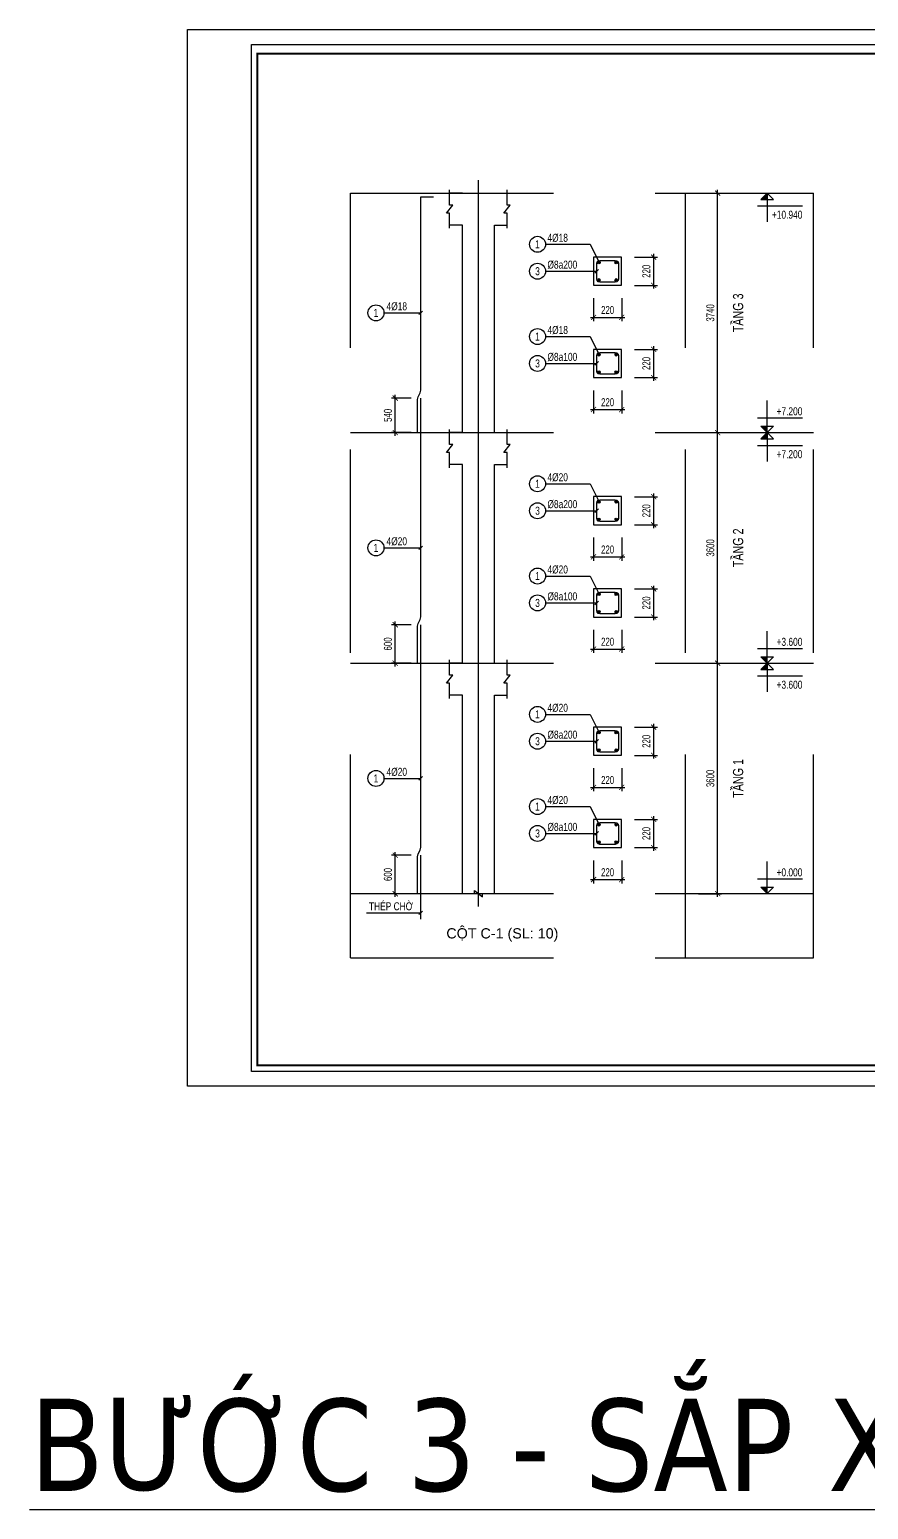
# Model space of a CAD drawing. Header units: inches. Extents: x 442278 to 842836, y -356313 to 59457.
# Drawn here: x 623170 to 629726, y -211949 to -200394 of the extents above; entities that cross this region are included whole.
import ezdxf
from ezdxf.enums import TextEntityAlignment as Align

# ---------------------------------------------------------------- set-up
doc = ezdxf.new("R2010")
doc.units = ezdxf.units.IN
doc.header["$LTSCALE"] = 250
doc.header["$MEASUREMENT"] = 0
doc.linetypes.add('CENTER', pattern=[50.8, 31.75, -6.35, 6.35, -6.35])
doc.linetypes.add('HIDDEN', pattern=[9.525, 6.35, -3.175])
for name, color, linetype in [('-KHAO-5000-TEXT', 7, 'Continuous'), ('3', 9, 'Continuous'), ('gsgsdfg', 31, 'Continuous'), ('khungbve', 7, 'Continuous'), ('LA.BT', 7, 'Continuous'), ('LA.DIM', 251, 'Continuous'), ('LA.DUT', 251, 'HIDDEN'), ('LA.KHAC', 252, 'Continuous'), ('LA.TC', 3, 'Continuous'), ('LA.TD', 30, 'Continuous'), ('LA.TEXT', 60, 'Continuous'), ('LA.TRUC', 251, 'CENTER'), ('NETTHAY', 8, 'Continuous'), ('NTHAY', 8, 'Continuous'), ('t', 153, 'Continuous'), ('TEXT', 7, 'Continuous')]:
    doc.layers.add(name, color=color, linetype=linetype)
doc.styles.add('AVANTH', font='')
doc.styles.add('M1', font='')
doc.styles.add('S.BTEXT', font='arial.ttf', dxfattribs={"width": 0.75})
doc.styles.add('S.STEXT', font='arial.ttf', dxfattribs={"width": 0.7})
doc.styles.add('SWIS721', font='swiss.ttf')
doc.styles.add('VnAvantH', font='', dxfattribs={"width": 0.7})
doc.styles.add('XREF_ISO_A1_VER$0$SWIS721', font='swiss.ttf')
doc.styles.get('AVANTH').set_extended_font_data('.VnAvantH')
doc.styles.get('M1').set_extended_font_data('.VnAvantH')
doc.styles.get('VnAvantH').set_extended_font_data('.VnAvantH')
doc.dimstyles.new('S.DIM25', dxfattribs={"dimtxt": 62.5, "dimasz": 40, "dimexe": 30, "dimexo": 0, "dimgap": 25, "dimtad": 1, "dimdec": 0, "dimzin": 13, "dimdsep": 46, "dimtxsty": 'S.STEXT', "dimblk": 'ARCHTICK', "dimcen": 0, "dimdle": 25, "dimclrd": 251, "dimclre": 251, "dimclrt": 60, "dimadec": 0, "dimazin": 0, "dimtfac": 1, "dimtdec": 0, "dimtix": 1, "dimtmove": 2, "dimatfit": 3, "dimfxl": 1, "dimtolj": 1, "dimtzin": 13, "dimarcsym": 0})
doc.dimstyles.new('S.DIM25.50', dxfattribs={"dimtxt": 62.5, "dimasz": 40, "dimexe": 30, "dimexo": 0, "dimgap": 25, "dimtad": 1, "dimdec": 0, "dimlfac": 2, "dimzin": 13, "dimdsep": 46, "dimtxsty": 'S.STEXT', "dimblk": 'ARCHTICK', "dimblk1": 'ARCHTICK', "dimcen": 0, "dimdle": 25, "dimclrd": 251, "dimclre": 251, "dimclrt": 60, "dimadec": 0, "dimazin": 0, "dimtfac": 1, "dimtdec": 0, "dimtix": 1, "dimtmove": 2, "dimatfit": 3, "dimfxl": 1, "dimtolj": 1, "dimtzin": 13, "dimarcsym": 0})

# ---------------------------------------------------------------- blocks, each defined once
blk = doc.blocks.new('KHUNG CHUAN SEICO')
at = {"layer": 'DEFPOINTS', "lineweight": -3, "ltscale": 2000}
blk.add_lwpolyline([(0, 397.16), (572.13, 397.16), (572.13, 0), (0, 0)], close=True, dxfattribs=at)
at = {"layer": 'gsgsdfg'}
blk.add_lwpolyline([(0, 397.16), (572.13, 397.16), (572.13, 0), (0, 0)], close=True, dxfattribs=at)
blk.add_lwpolyline([(0, 397.16), (572.13, 397.16), (572.13, 0), (0, 0)], close=True, dxfattribs=at)
at = {"layer": 'khungbve', "color": 7}
for p, q in [((465.32, 160.79), (562.18, 160.79)), ((465.32, 143.49), (562.18, 143.49)), ((465.32, 134.68), (562.18, 134.68)), ((465.32, 125.87), (562.18, 125.87)), ((465.32, 125.87), (562.18, 125.87)), ((465.32, 125.87), (562.18, 125.87))]:
    blk.add_line(p, q, dxfattribs=at)
at = {"layer": 'khungbve', "linetype": 'Continuous', "ltscale": 15}
blk.add_line((465.32, 151.98), (534.43, 151.98), dxfattribs=at)
at = {"layer": 'NETTHAY', "ltscale": 0.5}
for points, const_width in [([(26.26, 388.15), (460.75, 388.15), (460.75, 7.88), (26.26, 7.88), (26.26, 388.51)], 0.743), ([(465.32, 388.15), (562.18, 388.15), (562.18, 313.94), (465.32, 313.94), (465.32, 388.51)], 0.74), ([(465.32, 308.63), (562.18, 308.63), (562.18, 256.95), (465.32, 256.95), (465.32, 309)], 0.74), ([(465.32, 254.56), (562.18, 254.56), (562.18, 9.02), (465.32, 9.02), (465.32, 254.56)], 0.74)]:
    blk.add_lwpolyline(points, dxfattribs=dict(at, const_width=const_width))
at = {"layer": 'NTHAY', "lineweight": -3, "ltscale": 2000}
for p, q in [((467.64, 296.02), (559.96, 296.02)), ((473.5, 261.64), (473.5, 299.84)), ((502.03, 261.64), (502.03, 299.84)), ((467.64, 292.2), (559.96, 292.2)), ((467.64, 288.38), (559.96, 288.38)), ((467.64, 284.56), (559.96, 284.56)), ((467.64, 280.74), (559.96, 280.74)), ((467.64, 276.92), (559.96, 276.92)), ((467.64, 273.1), (559.96, 273.1)), ((467.64, 269.28), (559.96, 269.28)), ((467.64, 265.46), (559.96, 265.46)), ((562.18, 83.01), (465.32, 83.01)), ((465.32, 71.23), (562.18, 71.23)), ((562.18, 65.43), (465.32, 65.43)), ((518.31, 28.54), (518.31, 16.88)), ((528.91, 28.54), (528.91, 16.88)), ((540.91, 28.54), (540.91, 16.88)), ((467.54, 23.38), (487.01, 23.38)), ((487.99, 23.38), (500.13, 23.38)), ((509.43, 23.38), (501.12, 23.38)), ((517.65, 23.38), (510.09, 23.38)), ((518.31, 23.38), (552.56, 23.38)), ((559.96, 23.38), (553.87, 23.38))]:
    blk.add_line(p, q, dxfattribs=at)
for points in [[(24.06, 391.61), (565.91, 391.61), (565.91, 5.55), (24.06, 5.55)], [(467.54, 379.35), (559.96, 379.35), (559.96, 318.63), (467.54, 318.63)], [(467.54, 299.84), (559.96, 299.84), (559.96, 261.64), (467.54, 261.64)], [(562.18, 254.56), (465.32, 254.56), (465.32, 220.15), (562.18, 220.15)], [(487.01, 28.54), (467.54, 28.54), (467.54, 16.88), (487.01, 16.88)], [(500.13, 28.54), (487.99, 28.54), (487.99, 16.88), (500.13, 16.88)], [(501.12, 16.88), (509.43, 16.88), (509.43, 28.54), (501.12, 28.54)], [(510.09, 16.88), (517.65, 16.88), (517.65, 28.54), (510.09, 28.54)], [(553.87, 16.88), (559.96, 16.88), (559.96, 28.54), (553.87, 28.54)]]:
    blk.add_lwpolyline(points, close=True, dxfattribs=at)
at = {"layer": 'NTHAY', "lineweight": -3, "ltscale": 2000, "const_width": 0.329}
blk.add_lwpolyline([(465.32, 308.63), (562.18, 308.63), (562.18, 256.95), (465.32, 256.95)], close=True, dxfattribs=at)
at = {"layer": 'NTHAY', "lineweight": -3, "ltscale": 2000}
blk.add_lwpolyline([(518.31, 28.54), (552.56, 28.54), (552.56, 16.88), (518.31, 16.88)], dxfattribs=at)
at = {"layer": '-KHAO-5000-TEXT', "linetype": 'Continuous', "ltscale": 15, "style": 'AVANTH', "oblique": 360}
for s, height, p in [('chñ tr×', 2.644, (466.64, 155.94)), ('THIÕT KÕ', 2.644, (466.64, 147.49)), ('thÓ hiÖn', 2.644, (466.64, 139)), ('KIÓM Kü THUËT', 2.6441, (466.59, 129.72))]:
    blk.add_text(s, height=height, rotation=360, dxfattribs=at).set_placement(p, align=Align.MIDDLE_LEFT)
at = {"layer": '3', "ltscale": 0.5, "style": 'VnAvantH'}
for tag, height, p in [('DRAWING1', 4.75, (514.01, 46.77)), ('DRAWING2', 4.75, (514.07, 36.02)), ('DATE', 2.5, (477.02, 18.64))]:
    blk.add_attdef(tag, text='', height=height, dxfattribs=at).set_placement(p, align=Align.CENTER)
at = {"layer": 't', "lineweight": -3}
for s, insert, char_height, width, attachment_point, style in [('{\\fArial|b0|i0|c0|p34;SỬA ĐỔI - REVISION}', (467.85, 306.8), 1.1889, 39.4464, 1, 'XREF_ISO_A1_VER$0$SWIS721'), ('{\\f.VnArialH|b0|i0|c0|p34;a}', (469.81, 294.91), 1.6436, 39.4464, 1, 'XREF_ISO_A1_VER$0$SWIS721'), ('{\\fArial|b0|i0|c0|p34;NGÀY - DATE}', (475.53, 298.7), 1.1889, 39.4464, 1, 'XREF_ISO_A1_VER$0$SWIS721'), ('{\\fArial|b0|i0|c0|p34;SỬA ĐỔI - MODIFY}', (518.05, 298.7), 1.1889, 39.4464, 1, 'XREF_ISO_A1_VER$0$SWIS721'), ('{\\fArial|b0|i0|c0|p34;TÊN DỰ ÁN _PROJECT NAME}', (467.56, 252.53), 1.1889, 39.4464, 1, 'XREF_ISO_A1_VER$0$SWIS721'), ('{\\fArial|b0|i0|c0|p34; HOUSING PROJECT\\PDỰ ÁN NHÀ Ở GIA ĐÌNH}', (514.6, 242.24), 3.1952, 131.0539, 2, 'XREF_ISO_A1_VER$0$SWIS721'), ('{\\fArial|b0|i0|c0|p34;BỘ\\f.VnArial NarrowH|b0|i0|c0|p34; \\fArial|b0|i0|c0|p34;MÔN-DISCIPLINE}', (467.63, 69.99), 1.1889, 39.4464, 1, 'XREF_ISO_A1_VER$0$SWIS721'), ('{\\fArial|b0|i0|c0|p34;TÊN BẢN VẼ - DRAWING TITLE}', (467.58, 64.59), 1.1834, 31.9189, 1, 'XREF_ISO_A1_VER$0$SWIS721'), ('{\\fArial|b0|i0|c0|p34;Mã dự án\\PProject code}', (494.14, 25.95), 1.1834, 16.9056, 5, 'XREF_ISO_A1_VER$0$SWIS721'), ('{\\fArial|b0|i0|c0|p34;Mã G\\fArial|b0|i0|c238|p34;ĐTK\\PPh\\fArial|b0|i0|c0|p34;ase code}', (505.32, 25.94), 1.0519, 16.9056, 5, 'XREF_ISO_A1_VER$0$SWIS721'), ('{\\fArial|b0|i0|c0|p34;Khố\\fArial|b0|i0|c238|p34;i nh\\fArial|b0|i0|c0|p34;à\\fArial|b0|i0|c238|p34;\\PBuilding}', (513.92, 25.94), 1.0519, 16.9056, 5, 'XREF_ISO_A1_VER$0$SWIS721'), ('{\\fArial|b0|i0|c0|p34;Mã\\fArial|b0|i0|c238|p34; b\\fArial|b0|i0|c0|p34;ộ\\fArial|b0|i0|c238|p34; m\\fArial|b0|i0|c0|p34;ô\\fArial|b0|i0|c238|p34;n\\PD\\fArial|b0|i0|c0|p34;iscipline code}', (523.78, 25.94), 1.0519, 16.9056, 5, 'XREF_ISO_A1_VER$0$SWIS721'), ('{\\fArial|b0|i0|c0|p34;Số bản vẽ\\PSheet number}', (535.7, 25.94), 1.0519, 16.9056, 5, 'XREF_ISO_A1_VER$0$SWIS721'), ('{\\fArial|b0|i0|c0|p34;Lầ\\fArial|b0|i0|c238|p34;n s\\fArial|b0|i0|c0|p34;ử\\fArial|b0|i0|c238|p34;a đ\\fArial|b0|i0|c0|p34;ổi\\PRevision code}', (546.82, 26.1), 1.0519, 16.9056, 5, 'XREF_ISO_A1_VER$0$SWIS721'), ('{\\fArial|b0|i0|c0|p34;Tỷ lệ\\PScale}', (557.54, 26.1), 1.0519, 16.9056, 5, 'XREF_ISO_A1_VER$0$SWIS721'), ('{\\fArial|b0|i0|c0|p34;NO-98}', (493.89, 19.79), 1.1834, 16.9056, 5, 'XREF_ISO_A1_VER$0$SWIS721'), ('{\\fArial|b0|i0|c0|p34;89}', (505.22, 19.79), 1.1834, 16.9056, 5, 'XREF_ISO_A1_VER$0$SWIS721'), ('{\\fArial|b0|i0|c0|p34;A}', (523.56, 19.79), 2.0709, 16.9056, 5, 'SWIS721'), ('{\\fArial|b0|i0|c0|p34;A-03}', (534.24, 19.79), 2.0709, 16.9056, 5, 'SWIS721'), ('{\\fArial|b0|i0|c0|p34;02}', (546.51, 19.79), 2.0709, 16.9056, 5, 'SWIS721'), ('{\\fArial|b0|i0|c0|p34;100}', (556.83, 19.79), 2.0709, 16.9056, 5, 'SWIS721')]:
    blk.add_mtext(s, dxfattribs=dict(at, insert=insert, char_height=char_height, width=width, attachment_point=attachment_point, style=style))
at = {"layer": 't', "lineweight": 9, "char_height": 1.6436, "width": 39.4464, "attachment_point": 1, "style": 'XREF_ISO_A1_VER$0$SWIS721'}
for s, insert in [('{\\f.VnArialH|b0|i0|c0|p34;b}', (469.81, 291.09)), ('{\\f.VnArialH|b0|i0|c0|p34;c}', (469.81, 287.27)), ('{\\f.VnArialH|b0|i0|c0|p34;d}', (469.81, 283.45)), ('{\\f.VnArialH|b0|i0|c0|p34;e}', (469.81, 279.63)), ('{\\f.VnArialH|b0|i0|c0|p34;f}', (469.81, 275.81)), ('{\\f.VnArialH|b0|i0|c0|p34;g}', (469.81, 271.99)), ('{\\f.VnArialH|b0|i0|c0|p34;h}', (469.81, 268.17)), ('{\\f.VnArialH|b0|i0|c0|p34;k}', (469.81, 264.35))]:
    blk.add_mtext(s, dxfattribs=dict(at, insert=insert))
at = {"layer": 't', "lineweight": -3, "insert": (477.52, 26), "char_height": 1.1834, "attachment_point": 5, "style": 'XREF_ISO_A1_VER$0$SWIS721'}
blk.add_mtext('Ngày phát hành\\P1st issue of current phase', dxfattribs=at)
at = {"layer": 'TEXT', "lineweight": -3, "style": 'M1'}
blk.add_text('hå s¬ thiÕt kÕ b.v.t.c - executive drawing', height=2.6298, dxfattribs=at).set_placement((475.54, 74.37))
blk = doc.blocks.new('_ArchTick')
at = {"color": 0, "linetype": 'ByBlock', "const_width": 0.15}
blk.add_lwpolyline([(-0.5, -0.5), (0.5, 0.5)], dxfattribs=at)
blk = doc.blocks.new('*D918')
at = {"layer": 'DEFPOINTS', "color": 0, "transparency": 16777216}
for p in [(628398, -205341), (628548, -205341), (628398, -207141)]:
    blk.add_point(p, dxfattribs=at)
at = {"layer": 'LA.DIM', "color": 251, "lineweight": -2, "transparency": 16777216}
for p, q in [((628548, -207166), (628548, -205316)), ((628398, -205341), (628578, -205341)), ((628398, -207141), (628578, -207141))]:
    blk.add_line(p, q, dxfattribs=at)
at = {"layer": 'LA.DIM', "color": 251, "lineweight": -2, "transparency": 16777216, "xscale": 40, "yscale": 40, "zscale": 40}
for p, rotation in [((628548, -205341), 90), ((628548, -207141), 270)]:
    blk.add_blockref('_ArchTick', p, dxfattribs=dict(at, rotation=rotation))
at = {"layer": 'LA.DIM', "color": 60, "transparency": 16777216, "insert": (628491, -206241), "char_height": 62.5, "attachment_point": 5, "rotation": 90, "style": 'S.STEXT'}
blk.add_mtext('\\A1;3600', dxfattribs=at)
blk = doc.blocks.new('*D919')
at = {"layer": 'DEFPOINTS', "color": 0, "transparency": 16777216}
for p in [(628398, -203541), (628548, -203541), (628398, -205341)]:
    blk.add_point(p, dxfattribs=at)
at = {"layer": 'LA.DIM', "color": 251, "lineweight": -2, "transparency": 16777216}
for p, q in [((628398, -203541), (628578, -203541)), ((628548, -205366), (628548, -203516)), ((628398, -205341), (628578, -205341))]:
    blk.add_line(p, q, dxfattribs=at)
at = {"layer": 'LA.DIM', "color": 251, "lineweight": -2, "transparency": 16777216, "xscale": 40, "yscale": 40, "zscale": 40}
for p, rotation in [((628548, -203541), 90), ((628548, -205341), 270)]:
    blk.add_blockref('_ArchTick', p, dxfattribs=dict(at, rotation=rotation))
at = {"layer": 'LA.DIM', "color": 60, "transparency": 16777216, "insert": (628491, -204441), "char_height": 62.5, "attachment_point": 5, "rotation": 90, "style": 'S.STEXT'}
blk.add_mtext('\\A1;3600', dxfattribs=at)
blk = doc.blocks.new('*D920')
at = {"layer": 'DEFPOINTS', "color": 0, "transparency": 16777216}
for p in [(628398, -201671), (628548, -201671), (628398, -203541)]:
    blk.add_point(p, dxfattribs=at)
at = {"layer": 'LA.DIM', "color": 251, "lineweight": -2, "transparency": 16777216}
for p, q in [((628398, -201671), (628578, -201671)), ((628548, -203566), (628548, -201646)), ((628398, -203541), (628578, -203541))]:
    blk.add_line(p, q, dxfattribs=at)
at = {"layer": 'LA.DIM', "color": 251, "lineweight": -2, "transparency": 16777216, "xscale": 40, "yscale": 40, "zscale": 40}
for p, rotation in [((628548, -201671), 90), ((628548, -203541), 270)]:
    blk.add_blockref('_ArchTick', p, dxfattribs=dict(at, rotation=rotation))
at = {"layer": 'LA.DIM', "color": 60, "transparency": 16777216, "insert": (628491, -202606), "char_height": 62.5, "attachment_point": 5, "rotation": 90, "style": 'S.STEXT'}
blk.add_mtext('\\A1;3740', dxfattribs=at)
blk = doc.blocks.new('BLOCK.COS')
at = {"layer": 'LA.KHAC'}
blk.add_hatch(color=256, dxfattribs=at).paths.add_polyline_path([(37.5, 50), (87.5, 0), (87.5, 50)])
at = {"layer": 'LA.KHAC', "color": 5}
for p, q in [((37.5, 50), (137.5, 50)), ((87.5, 0), (37.5, 50)), ((37.5, 0), (175, 0)), ((87.5, 0), (87.5, 50)), ((87.5, 0), (137.5, 50))]:
    blk.add_line(p, q, dxfattribs=at)
blk = doc.blocks.new('BLOCK.COSMI')
at = {"layer": 'LA.KHAC'}
blk.add_hatch(color=256, dxfattribs=at).paths.add_polyline_path([(87.5, -50), (87.5, 0), (37.5, -50)])
at = {"layer": 'LA.KHAC', "color": 5}
for p, q in [((37.5, 0), (175, 0)), ((87.5, 0), (37.5, -50)), ((87.5, 0), (87.5, -50)), ((87.5, 0), (137.5, -50)), ((37.5, -50), (137.5, -50))]:
    blk.add_line(p, q, dxfattribs=at)
blk = doc.blocks.new('*D911')
at = {"layer": 'DEFPOINTS', "color": 0, "transparency": 16777216}
for p in [(626028, -206841), (626153, -206841), (626153, -207141)]:
    blk.add_point(p, dxfattribs=at)
at = {"layer": 'LA.DIM', "color": 251, "lineweight": -2, "transparency": 16777216}
for p, q in [((626028, -207166), (626028, -206816)), ((626153, -206841), (625998, -206841)), ((626153, -207141), (625998, -207141))]:
    blk.add_line(p, q, dxfattribs=at)
at = {"layer": 'LA.DIM', "color": 251, "lineweight": -2, "transparency": 16777216, "xscale": 40, "yscale": 40, "zscale": 40}
for p, rotation in [((626028, -206841), 90), ((626028, -207141), 270)]:
    blk.add_blockref('_ArchTick', p, dxfattribs=dict(at, rotation=rotation))
at = {"layer": 'LA.DIM', "color": 60, "transparency": 16777216, "insert": (625971, -206991), "char_height": 62.5, "attachment_point": 5, "rotation": 90, "style": 'S.STEXT'}
blk.add_mtext('\\A1;600', dxfattribs=at)
blk = doc.blocks.new('*D912')
at = {"layer": 'DEFPOINTS', "color": 0, "transparency": 16777216}
for p in [(626028, -205041), (626153, -205041), (626153, -205341)]:
    blk.add_point(p, dxfattribs=at)
at = {"layer": 'LA.DIM', "color": 251, "lineweight": -2, "transparency": 16777216}
for p, q in [((626153, -205041), (625998, -205041)), ((626028, -205366), (626028, -205016)), ((626153, -205341), (625998, -205341))]:
    blk.add_line(p, q, dxfattribs=at)
at = {"layer": 'LA.DIM', "color": 251, "lineweight": -2, "transparency": 16777216, "xscale": 40, "yscale": 40, "zscale": 40}
for p, rotation in [((626028, -205041), 90), ((626028, -205341), 270)]:
    blk.add_blockref('_ArchTick', p, dxfattribs=dict(at, rotation=rotation))
at = {"layer": 'LA.DIM', "color": 60, "transparency": 16777216, "insert": (625971, -205191), "char_height": 62.5, "attachment_point": 5, "rotation": 90, "style": 'S.STEXT'}
blk.add_mtext('\\A1;600', dxfattribs=at)
blk = doc.blocks.new('*D913')
at = {"layer": 'DEFPOINTS', "color": 0, "transparency": 16777216}
for p in [(626028, -203271), (626153, -203271), (626153, -203541)]:
    blk.add_point(p, dxfattribs=at)
at = {"layer": 'LA.DIM', "color": 251, "lineweight": -2, "transparency": 16777216}
for p, q in [((626028, -203566), (626028, -203246)), ((626153, -203271), (625998, -203271)), ((626153, -203541), (625998, -203541))]:
    blk.add_line(p, q, dxfattribs=at)
at = {"layer": 'LA.DIM', "color": 251, "lineweight": -2, "transparency": 16777216, "xscale": 40, "yscale": 40, "zscale": 40}
for p, rotation in [((626028, -203271), 90), ((626028, -203541), 270)]:
    blk.add_blockref('_ArchTick', p, dxfattribs=dict(at, rotation=rotation))
at = {"layer": 'LA.DIM', "color": 60, "transparency": 16777216, "insert": (625971, -203406), "char_height": 62.5, "attachment_point": 5, "rotation": 90, "style": 'S.STEXT'}
blk.add_mtext('\\A1;540', dxfattribs=at)
blk = doc.blocks.new('*D914')
at = {"layer": 'DEFPOINTS', "color": 0, "transparency": 16777216}
for p in [(627578, -206161), (627798, -206161), (627798, -206311)]:
    blk.add_point(p, dxfattribs=at)
at = {"layer": 'LA.DIM', "color": 251, "lineweight": -2, "transparency": 16777216}
for p, q in [((627578, -206161), (627578, -206341)), ((627798, -206161), (627798, -206341)), ((627553, -206311), (627823, -206311))]:
    blk.add_line(p, q, dxfattribs=at)
at = {"layer": 'LA.DIM', "color": 251, "lineweight": -2, "transparency": 16777216, "xscale": 40, "yscale": 40, "zscale": 40, "rotation": 180}
blk.add_blockref('_ArchTick', (627578, -206311), dxfattribs=at)
at = {"layer": 'LA.DIM', "color": 251, "lineweight": -2, "transparency": 16777216, "xscale": 40, "yscale": 40, "zscale": 40}
blk.add_blockref('_ArchTick', (627798, -206311), dxfattribs=at)
at = {"layer": 'LA.DIM', "color": 60, "transparency": 16777216, "insert": (627688, -206254), "char_height": 62.5, "attachment_point": 5, "style": 'S.STEXT'}
blk.add_mtext('\\A1;220', dxfattribs=at)
blk = doc.blocks.new('*D915')
at = {"layer": 'DEFPOINTS', "color": 0, "transparency": 16777216}
for p in [(627898, -205841), (628048, -205841), (627898, -206061)]:
    blk.add_point(p, dxfattribs=at)
at = {"layer": 'LA.DIM', "color": 251, "lineweight": -2, "transparency": 16777216}
for p, q in [((627898, -205841), (628078, -205841)), ((628048, -206086), (628048, -205816)), ((627898, -206061), (628078, -206061))]:
    blk.add_line(p, q, dxfattribs=at)
at = {"layer": 'LA.DIM', "color": 251, "lineweight": -2, "transparency": 16777216, "xscale": 40, "yscale": 40, "zscale": 40}
for p, rotation in [((628048, -205841), 90), ((628048, -206061), 270)]:
    blk.add_blockref('_ArchTick', p, dxfattribs=dict(at, rotation=rotation))
at = {"layer": 'LA.DIM', "color": 60, "transparency": 16777216, "insert": (627991, -205951), "char_height": 62.5, "attachment_point": 5, "rotation": 90, "style": 'S.STEXT'}
blk.add_mtext('\\A1;220', dxfattribs=at)
blk = doc.blocks.new('BLOCK.TC')
at = {"layer": 'LA.TC'}
blk.add_hatch(color=256, dxfattribs=at).paths.add_polyline_path([(10, 0, 1), (-10, 0, 1)])
at = {"layer": 'LA.TD'}
blk.add_circle((0, 0), 10, dxfattribs=at)
blk = doc.blocks.new('*D916')
at = {"layer": 'DEFPOINTS', "color": 0, "transparency": 16777216}
for p in [(627578, -206881), (627798, -206881), (627798, -207031)]:
    blk.add_point(p, dxfattribs=at)
at = {"layer": 'LA.DIM', "color": 251, "lineweight": -2, "transparency": 16777216}
for p, q in [((627578, -206881), (627578, -207061)), ((627798, -206881), (627798, -207061)), ((627553, -207031), (627823, -207031))]:
    blk.add_line(p, q, dxfattribs=at)
at = {"layer": 'LA.DIM', "color": 251, "lineweight": -2, "transparency": 16777216, "xscale": 40, "yscale": 40, "zscale": 40, "rotation": 180}
blk.add_blockref('_ArchTick', (627578, -207031), dxfattribs=at)
at = {"layer": 'LA.DIM', "color": 251, "lineweight": -2, "transparency": 16777216, "xscale": 40, "yscale": 40, "zscale": 40}
blk.add_blockref('_ArchTick', (627798, -207031), dxfattribs=at)
at = {"layer": 'LA.DIM', "color": 60, "transparency": 16777216, "insert": (627688, -206974), "char_height": 62.5, "attachment_point": 5, "style": 'S.STEXT'}
blk.add_mtext('\\A1;220', dxfattribs=at)
blk = doc.blocks.new('*D917')
at = {"layer": 'DEFPOINTS', "color": 0, "transparency": 16777216}
for p in [(627898, -206561), (628048, -206561), (627898, -206781)]:
    blk.add_point(p, dxfattribs=at)
at = {"layer": 'LA.DIM', "color": 251, "lineweight": -2, "transparency": 16777216}
for p, q in [((627898, -206561), (628078, -206561)), ((628048, -206806), (628048, -206536)), ((627898, -206781), (628078, -206781))]:
    blk.add_line(p, q, dxfattribs=at)
at = {"layer": 'LA.DIM', "color": 251, "lineweight": -2, "transparency": 16777216, "xscale": 40, "yscale": 40, "zscale": 40}
for p, rotation in [((628048, -206561), 90), ((628048, -206781), 270)]:
    blk.add_blockref('_ArchTick', p, dxfattribs=dict(at, rotation=rotation))
at = {"layer": 'LA.DIM', "color": 60, "transparency": 16777216, "insert": (627991, -206671), "char_height": 62.5, "attachment_point": 5, "rotation": 90, "style": 'S.STEXT'}
blk.add_mtext('\\A1;220', dxfattribs=at)
blk = doc.blocks.new('*D906')
at = {"layer": 'DEFPOINTS', "color": 0, "transparency": 16777216}
for p in [(627578, -204361), (627798, -204361), (627798, -204511)]:
    blk.add_point(p, dxfattribs=at)
at = {"layer": 'LA.DIM', "color": 251, "lineweight": -2, "transparency": 16777216}
for p, q in [((627578, -204361), (627578, -204541)), ((627798, -204361), (627798, -204541)), ((627553, -204511), (627823, -204511))]:
    blk.add_line(p, q, dxfattribs=at)
at = {"layer": 'LA.DIM', "color": 251, "lineweight": -2, "transparency": 16777216, "xscale": 40, "yscale": 40, "zscale": 40, "rotation": 180}
blk.add_blockref('_ArchTick', (627578, -204511), dxfattribs=at)
at = {"layer": 'LA.DIM', "color": 251, "lineweight": -2, "transparency": 16777216, "xscale": 40, "yscale": 40, "zscale": 40}
blk.add_blockref('_ArchTick', (627798, -204511), dxfattribs=at)
at = {"layer": 'LA.DIM', "color": 60, "transparency": 16777216, "insert": (627688, -204454), "char_height": 62.5, "attachment_point": 5, "style": 'S.STEXT'}
blk.add_mtext('\\A1;220', dxfattribs=at)
blk = doc.blocks.new('*D907')
at = {"layer": 'DEFPOINTS', "color": 0, "transparency": 16777216}
for p in [(627898, -204041), (628048, -204041), (627898, -204261)]:
    blk.add_point(p, dxfattribs=at)
at = {"layer": 'LA.DIM', "color": 251, "lineweight": -2, "transparency": 16777216}
for p, q in [((627898, -204041), (628078, -204041)), ((628048, -204286), (628048, -204016)), ((627898, -204261), (628078, -204261))]:
    blk.add_line(p, q, dxfattribs=at)
at = {"layer": 'LA.DIM', "color": 251, "lineweight": -2, "transparency": 16777216, "xscale": 40, "yscale": 40, "zscale": 40}
for p, rotation in [((628048, -204041), 90), ((628048, -204261), 270)]:
    blk.add_blockref('_ArchTick', p, dxfattribs=dict(at, rotation=rotation))
at = {"layer": 'LA.DIM', "color": 60, "transparency": 16777216, "insert": (627991, -204151), "char_height": 62.5, "attachment_point": 5, "rotation": 90, "style": 'S.STEXT'}
blk.add_mtext('\\A1;220', dxfattribs=at)
blk = doc.blocks.new('*D908')
at = {"layer": 'DEFPOINTS', "color": 0, "transparency": 16777216}
for p in [(627578, -205081), (627798, -205081), (627798, -205231)]:
    blk.add_point(p, dxfattribs=at)
at = {"layer": 'LA.DIM', "color": 251, "lineweight": -2, "transparency": 16777216}
for p, q in [((627578, -205081), (627578, -205261)), ((627798, -205081), (627798, -205261)), ((627553, -205231), (627823, -205231))]:
    blk.add_line(p, q, dxfattribs=at)
at = {"layer": 'LA.DIM', "color": 251, "lineweight": -2, "transparency": 16777216, "xscale": 40, "yscale": 40, "zscale": 40, "rotation": 180}
blk.add_blockref('_ArchTick', (627578, -205231), dxfattribs=at)
at = {"layer": 'LA.DIM', "color": 251, "lineweight": -2, "transparency": 16777216, "xscale": 40, "yscale": 40, "zscale": 40}
blk.add_blockref('_ArchTick', (627798, -205231), dxfattribs=at)
at = {"layer": 'LA.DIM', "color": 60, "transparency": 16777216, "insert": (627688, -205174), "char_height": 62.5, "attachment_point": 5, "style": 'S.STEXT'}
blk.add_mtext('\\A1;220', dxfattribs=at)
blk = doc.blocks.new('*D909')
at = {"layer": 'DEFPOINTS', "color": 0, "transparency": 16777216}
for p in [(627898, -204761), (628048, -204761), (627898, -204981)]:
    blk.add_point(p, dxfattribs=at)
at = {"layer": 'LA.DIM', "color": 251, "lineweight": -2, "transparency": 16777216}
for p, q in [((628048, -205006), (628048, -204736)), ((627898, -204761), (628078, -204761)), ((627898, -204981), (628078, -204981))]:
    blk.add_line(p, q, dxfattribs=at)
at = {"layer": 'LA.DIM', "color": 251, "lineweight": -2, "transparency": 16777216, "xscale": 40, "yscale": 40, "zscale": 40}
for p, rotation in [((628048, -204761), 90), ((628048, -204981), 270)]:
    blk.add_blockref('_ArchTick', p, dxfattribs=dict(at, rotation=rotation))
at = {"layer": 'LA.DIM', "color": 60, "transparency": 16777216, "insert": (627991, -204871), "char_height": 62.5, "attachment_point": 5, "rotation": 90, "style": 'S.STEXT'}
blk.add_mtext('\\A1;220', dxfattribs=at)
blk = doc.blocks.new('*D910')
at = {"layer": 'DEFPOINTS', "color": 0, "transparency": 16777216}
for p in [(627578, -202491), (627798, -202491), (627798, -202641)]:
    blk.add_point(p, dxfattribs=at)
at = {"layer": 'LA.DIM', "color": 251, "lineweight": -2, "transparency": 16777216}
for p, q in [((627578, -202491), (627578, -202671)), ((627798, -202491), (627798, -202671)), ((627553, -202641), (627823, -202641))]:
    blk.add_line(p, q, dxfattribs=at)
at = {"layer": 'LA.DIM', "color": 251, "lineweight": -2, "transparency": 16777216, "xscale": 40, "yscale": 40, "zscale": 40, "rotation": 180}
blk.add_blockref('_ArchTick', (627578, -202641), dxfattribs=at)
at = {"layer": 'LA.DIM', "color": 251, "lineweight": -2, "transparency": 16777216, "xscale": 40, "yscale": 40, "zscale": 40}
blk.add_blockref('_ArchTick', (627798, -202641), dxfattribs=at)
at = {"layer": 'LA.DIM', "color": 60, "transparency": 16777216, "insert": (627688, -202584), "char_height": 62.5, "attachment_point": 5, "style": 'S.STEXT'}
blk.add_mtext('\\A1;220', dxfattribs=at)
blk = doc.blocks.new('*D903')
at = {"layer": 'DEFPOINTS', "color": 0, "transparency": 16777216}
for p in [(627898, -202171), (628048, -202171), (627898, -202391)]:
    blk.add_point(p, dxfattribs=at)
at = {"layer": 'LA.DIM', "color": 251, "lineweight": -2, "transparency": 16777216}
for p, q in [((627898, -202171), (628078, -202171)), ((628048, -202416), (628048, -202146)), ((627898, -202391), (628078, -202391))]:
    blk.add_line(p, q, dxfattribs=at)
at = {"layer": 'LA.DIM', "color": 251, "lineweight": -2, "transparency": 16777216, "xscale": 40, "yscale": 40, "zscale": 40}
for p, rotation in [((628048, -202171), 90), ((628048, -202391), 270)]:
    blk.add_blockref('_ArchTick', p, dxfattribs=dict(at, rotation=rotation))
at = {"layer": 'LA.DIM', "color": 60, "transparency": 16777216, "insert": (627991, -202281), "char_height": 62.5, "attachment_point": 5, "rotation": 90, "style": 'S.STEXT'}
blk.add_mtext('\\A1;220', dxfattribs=at)
blk = doc.blocks.new('*D904')
at = {"layer": 'DEFPOINTS', "color": 0, "transparency": 16777216}
for p in [(627578, -203211), (627798, -203211), (627798, -203361)]:
    blk.add_point(p, dxfattribs=at)
at = {"layer": 'LA.DIM', "color": 251, "lineweight": -2, "transparency": 16777216}
for p, q in [((627578, -203211), (627578, -203391)), ((627798, -203211), (627798, -203391)), ((627553, -203361), (627823, -203361))]:
    blk.add_line(p, q, dxfattribs=at)
at = {"layer": 'LA.DIM', "color": 251, "lineweight": -2, "transparency": 16777216, "xscale": 40, "yscale": 40, "zscale": 40, "rotation": 180}
blk.add_blockref('_ArchTick', (627578, -203361), dxfattribs=at)
at = {"layer": 'LA.DIM', "color": 251, "lineweight": -2, "transparency": 16777216, "xscale": 40, "yscale": 40, "zscale": 40}
blk.add_blockref('_ArchTick', (627798, -203361), dxfattribs=at)
at = {"layer": 'LA.DIM', "color": 60, "transparency": 16777216, "insert": (627688, -203304), "char_height": 62.5, "attachment_point": 5, "style": 'S.STEXT'}
blk.add_mtext('\\A1;220', dxfattribs=at)
blk = doc.blocks.new('*D905')
at = {"layer": 'DEFPOINTS', "color": 0, "transparency": 16777216}
for p in [(627898, -202891), (628048, -202891), (627898, -203111)]:
    blk.add_point(p, dxfattribs=at)
at = {"layer": 'LA.DIM', "color": 251, "lineweight": -2, "transparency": 16777216}
for p, q in [((627898, -202891), (628078, -202891)), ((628048, -203136), (628048, -202866)), ((627898, -203111), (628078, -203111))]:
    blk.add_line(p, q, dxfattribs=at)
at = {"layer": 'LA.DIM', "color": 251, "lineweight": -2, "transparency": 16777216, "xscale": 40, "yscale": 40, "zscale": 40}
for p, rotation in [((628048, -202891), 90), ((628048, -203111), 270)]:
    blk.add_blockref('_ArchTick', p, dxfattribs=dict(at, rotation=rotation))
at = {"layer": 'LA.DIM', "color": 60, "transparency": 16777216, "insert": (627991, -203001), "char_height": 62.5, "attachment_point": 5, "rotation": 90, "style": 'S.STEXT'}
blk.add_mtext('\\A1;220', dxfattribs=at)

msp = doc.modelspace()

# ---------------------------------------------------------------- linework, layer by layer
at = {"layer": 'LA.BT'}
for p, q in [((626552.76, -201670.66), (626452.76, -201670.66)), ((626552.76, -201670.66), (626802.76, -201670.66)), ((626802.76, -201670.66), (626902.76, -201670.66)), ((626552.76, -201920.66), (626452.76, -201920.66)), ((626552.76, -203540.66), (626552.76, -201920.66)), ((626802.76, -203540.66), (626802.76, -201920.66)), ((626802.76, -201920.66), (626902.76, -201920.66)), ((626552.76, -203540.66), (626452.76, -203540.66)), ((626802.76, -203540.66), (626902.76, -203540.66)), ((626552.76, -203790.66), (626452.76, -203790.66)), ((626552.76, -205340.66), (626552.76, -203790.66)), ((626802.76, -205340.66), (626802.76, -203790.66)), ((626802.76, -203790.66), (626902.76, -203790.66)), ((626552.76, -205340.66), (626452.76, -205340.66)), ((626802.76, -205340.66), (626902.76, -205340.66)), ((626552.76, -205590.66), (626452.76, -205590.66)), ((626552.76, -207140.66), (626552.76, -205590.66)), ((626802.76, -207140.66), (626802.76, -205590.66)), ((626802.76, -205590.66), (626902.76, -205590.66))]:
    msp.add_line(p, q, dxfattribs=at)
at = {"layer": 'LA.BT', "color": 251}
for points in [[(626452.76, -201945.66), (626452.76, -201826.91), (626427.76, -201826.91), (626477.76, -201764.41), (626452.76, -201764.41), (626452.76, -201645.66)], [(626902.76, -201945.66), (626902.76, -201826.91), (626877.76, -201826.91), (626927.76, -201764.41), (626902.76, -201764.41), (626902.76, -201645.66)], [(626452.76, -203815.66), (626452.76, -203696.91), (626427.76, -203696.91), (626477.76, -203634.41), (626452.76, -203634.41), (626452.76, -203515.66)], [(626902.76, -203815.66), (626902.76, -203696.91), (626877.76, -203696.91), (626927.76, -203634.41), (626902.76, -203634.41), (626902.76, -203515.66)], [(626452.76, -205615.66), (626452.76, -205496.91), (626427.76, -205496.91), (626477.76, -205434.41), (626452.76, -205434.41), (626452.76, -205315.66)], [(626902.76, -205615.66), (626902.76, -205496.91), (626877.76, -205496.91), (626927.76, -205434.41), (626902.76, -205434.41), (626902.76, -205315.66)], [(626527.76, -207140.66), (626646.51, -207140.66), (626646.51, -207115.66), (626709.01, -207165.66), (626709.01, -207140.66), (626827.76, -207140.66)]]:
    msp.add_lwpolyline(points, dxfattribs=at)
at = {"layer": 'LA.BT'}
for points in [[(627577.76, -202390.66), (627797.76, -202390.66), (627797.76, -202170.66), (627577.76, -202170.66), (627577.76, -202390.66)], [(627577.76, -203110.66), (627797.76, -203110.66), (627797.76, -202890.66), (627577.76, -202890.66), (627577.76, -203110.66)], [(627577.76, -204260.66), (627797.76, -204260.66), (627797.76, -204040.66), (627577.76, -204040.66), (627577.76, -204260.66)], [(627577.76, -204980.66), (627797.76, -204980.66), (627797.76, -204760.66), (627577.76, -204760.66), (627577.76, -204980.66)], [(627577.76, -206060.66), (627797.76, -206060.66), (627797.76, -205840.66), (627577.76, -205840.66), (627577.76, -206060.66)], [(627577.76, -206780.66), (627797.76, -206780.66), (627797.76, -206560.66), (627577.76, -206560.66), (627577.76, -206780.66)]]:
    msp.add_lwpolyline(points, dxfattribs=at)
at = {"layer": 'LA.DUT'}
for p, q in [((625677.76, -207640.66), (625677.76, -201670.66)), ((625677.76, -201670.66), (629297.76, -201670.66)), ((628297.76, -207640.66), (628297.76, -201670.66)), ((629297.76, -207640.66), (629297.76, -201670.66)), ((625677.76, -203540.66), (629297.76, -203540.66)), ((625677.76, -205340.66), (629297.76, -205340.66)), ((625677.76, -207140.66), (629297.76, -207140.66)), ((625677.76, -207640.66), (629297.76, -207640.66))]:
    msp.add_line(p, q, dxfattribs=at)
at = {"layer": 'LA.KHAC'}
for p, q in [((628935.26, -201670.66), (628935.26, -201895.66)), ((628860.26, -201770.66), (629210.26, -201770.66)), ((627202.76, -202070.66), (627551.26, -202070.66)), ((627551.26, -202070.66), (627624.76, -202217.66)), ((627202.76, -202280.66), (627602.76, -202280.66)), ((625940.26, -202605.66), (626227.76, -202605.66)), ((627202.76, -202790.66), (627551.26, -202790.66)), ((627551.26, -202790.66), (627624.76, -202937.66)), ((627202.76, -203000.66), (627602.76, -203000.66)), ((628935.26, -203540.66), (628935.26, -203290.66)), ((628860.26, -203425.66), (629210.26, -203425.66)), ((628935.26, -203540.66), (628935.26, -203765.66)), ((628860.26, -203640.66), (629210.26, -203640.66)), ((627202.76, -203940.66), (627551.26, -203940.66)), ((627551.26, -203940.66), (627624.76, -204087.66)), ((627202.76, -204150.66), (627602.76, -204150.66)), ((625940.26, -204440.66), (626227.76, -204440.66)), ((627202.76, -204660.66), (627551.26, -204660.66)), ((627551.26, -204660.66), (627624.76, -204807.66)), ((627202.76, -204870.66), (627602.76, -204870.66)), ((628935.26, -205340.66), (628935.26, -205090.66)), ((628860.26, -205225.66), (629210.26, -205225.66)), ((628860.26, -205440.66), (629210.26, -205440.66)), ((628935.26, -205340.66), (628935.26, -205565.66)), ((627202.76, -205740.66), (627551.26, -205740.66)), ((627551.26, -205740.66), (627624.76, -205887.66)), ((627202.76, -205950.66), (627602.76, -205950.66)), ((625940.26, -206240.66), (626227.76, -206240.66)), ((627202.76, -206460.66), (627551.26, -206460.66)), ((627551.26, -206460.66), (627624.76, -206607.66)), ((627202.76, -206670.66), (627602.76, -206670.66)), ((628935.26, -207140.66), (628935.26, -206890.66)), ((628860.26, -207025.66), (629210.26, -207025.66)), ((625802.76, -207290.66), (626227.76, -207290.66))]:
    msp.add_line(p, q, dxfattribs=at)
at = {"layer": 'LA.KHAC', "color": 251}
for p, q in [((627588.7, -202294.72), (627616.82, -202266.6)), ((626213.7, -202619.72), (626241.82, -202591.6)), ((627588.7, -203014.72), (627616.82, -202986.6)), ((627588.7, -204164.72), (627616.82, -204136.6)), ((626213.7, -204454.72), (626241.82, -204426.6)), ((627588.7, -204884.72), (627616.82, -204856.6)), ((627588.7, -205964.72), (627616.82, -205936.6)), ((626213.7, -206254.72), (626241.82, -206226.6)), ((627588.7, -206684.72), (627616.82, -206656.6)), ((626213.7, -207304.72), (626241.82, -207276.6))]:
    msp.add_line(p, q, dxfattribs=at)
at = {"layer": 'LA.TC'}
for points in [[(626202.76, -203540.66), (626202.76, -203283.16), (626207.76, -203260.66), (626222.76, -203230.66), (626227.76, -203208.16), (626227.76, -201700.66), (626327.76, -201700.66)], [(626202.76, -205340.66), (626202.76, -205053.16), (626207.76, -205030.66), (626222.76, -205000.66), (626227.76, -204978.16), (626227.76, -203270.66)], [(626202.76, -207140.66), (626202.76, -206853.16), (626207.76, -206830.66), (626222.76, -206800.66), (626227.76, -206778.16), (626227.76, -205040.66)]]:
    msp.add_lwpolyline(points, dxfattribs=at)
at = {"layer": 'LA.TD', "linetype": 'HIDDEN'}
msp.add_line((626227.76, -207340.66), (626227.76, -206840.66), dxfattribs=at)
at = {"layer": 'LA.TD'}
for points in [[(627627.76, -202365.66), (627615.26, -202362.31), (627606.11, -202353.16), (627602.76, -202340.66), (627602.76, -202220.66), (627606.11, -202208.16), (627615.26, -202199.01), (627627.76, -202195.66), (627747.76, -202195.66), (627760.26, -202199.01), (627769.41, -202208.16), (627772.76, -202220.66), (627772.76, -202340.66), (627769.41, -202353.16), (627760.26, -202362.31), (627747.76, -202365.66), (627627.76, -202365.66)], [(627627.76, -203085.66), (627615.26, -203082.31), (627606.11, -203073.16), (627602.76, -203060.66), (627602.76, -202940.66), (627606.11, -202928.16), (627615.26, -202919.01), (627627.76, -202915.66), (627747.76, -202915.66), (627760.26, -202919.01), (627769.41, -202928.16), (627772.76, -202940.66), (627772.76, -203060.66), (627769.41, -203073.16), (627760.26, -203082.31), (627747.76, -203085.66), (627627.76, -203085.66)], [(627627.76, -204235.66), (627615.26, -204232.31), (627606.11, -204223.16), (627602.76, -204210.66), (627602.76, -204090.66), (627606.11, -204078.16), (627615.26, -204069.01), (627627.76, -204065.66), (627747.76, -204065.66), (627760.26, -204069.01), (627769.41, -204078.16), (627772.76, -204090.66), (627772.76, -204210.66), (627769.41, -204223.16), (627760.26, -204232.31), (627747.76, -204235.66), (627627.76, -204235.66)], [(627627.76, -204955.66), (627615.26, -204952.31), (627606.11, -204943.16), (627602.76, -204930.66), (627602.76, -204810.66), (627606.11, -204798.16), (627615.26, -204789.01), (627627.76, -204785.66), (627747.76, -204785.66), (627760.26, -204789.01), (627769.41, -204798.16), (627772.76, -204810.66), (627772.76, -204930.66), (627769.41, -204943.16), (627760.26, -204952.31), (627747.76, -204955.66), (627627.76, -204955.66)], [(627627.76, -206035.66), (627615.26, -206032.31), (627606.11, -206023.16), (627602.76, -206010.66), (627602.76, -205890.66), (627606.11, -205878.16), (627615.26, -205869.01), (627627.76, -205865.66), (627747.76, -205865.66), (627760.26, -205869.01), (627769.41, -205878.16), (627772.76, -205890.66), (627772.76, -206010.66), (627769.41, -206023.16), (627760.26, -206032.31), (627747.76, -206035.66), (627627.76, -206035.66)], [(627627.76, -206755.66), (627615.26, -206752.31), (627606.11, -206743.16), (627602.76, -206730.66), (627602.76, -206610.66), (627606.11, -206598.16), (627615.26, -206589.01), (627627.76, -206585.66), (627747.76, -206585.66), (627760.26, -206589.01), (627769.41, -206598.16), (627772.76, -206610.66), (627772.76, -206730.66), (627769.41, -206743.16), (627760.26, -206752.31), (627747.76, -206755.66), (627627.76, -206755.66)]]:
    msp.add_lwpolyline(points, dxfattribs=at)
at = {"layer": 'LA.TEXT', "color": 251}
for centre in [(627140.26, -202070.66), (627140.26, -202280.66), (625877.76, -202605.66), (627140.26, -202790.66), (627140.26, -203000.66), (627140.26, -203940.66), (627140.26, -204150.66), (625877.76, -204440.66), (627140.26, -204660.66), (627140.26, -204870.66), (627140.26, -205740.66), (627140.26, -205950.66), (625877.76, -206240.66), (627140.26, -206460.66), (627140.26, -206670.66)]:
    msp.add_circle(centre, 62.5, dxfattribs=at)
at = {"layer": 'LA.TRUC'}
msp.add_line((626677.76, -207240.66), (626677.76, -201570.66), dxfattribs=at)

# ---------------------------------------------------------------- block references
at = {"layer": 'LA.DIM'}
ref = msp.add_blockref('KHUNG CHUAN SEICO', (624404.27, -208644.42), dxfattribs=dict(at, xscale=20.77355196434183, yscale=20.77355196421778, zscale=20.77355196415905))
ref.add_attrib('DRAWING1', 'mÆt b»ng bè trÝ ', dxfattribs={"layer": '3', "ltscale": 0.5, "height": 98.6744, "style": 'VnAvantH'}).set_placement((635082.17, -207672.79), align=Align.CENTER)
ref.add_attrib('DRAWING2', 'néi thÊt tÇng 1', dxfattribs={"layer": '3', "ltscale": 0.5, "height": 98.6744, "style": 'VnAvantH'}).set_placement((635083.38, -207896.17), align=Align.CENTER)
ref.add_attrib('DWNNO', 'kt -01', dxfattribs={"layer": '3', "ltscale": 0.5, "height": 72.707, "style": 'VnAvantH'}).set_placement((634347.97, -204420.63), align=Align.CENTER)
ref.add_attrib('DATE', '05/2019', dxfattribs={"layer": '3', "ltscale": 0.5, "height": 51.934, "style": 'VnAvantH'}).set_placement((634313.65, -208257.27), align=Align.CENTER)
at = {"layer": 'LA.KHAC'}
for name, p in [('BLOCK.COSMI', (628847.76, -201670.66)), ('BLOCK.COS', (628847.76, -203540.66)), ('BLOCK.COSMI', (628847.76, -203540.66)), ('BLOCK.COS', (628847.76, -205340.66)), ('BLOCK.COSMI', (628847.76, -205340.66)), ('BLOCK.COS', (628847.76, -207140.66))]:
    msp.add_blockref(name, p, dxfattribs=at)
at = {"layer": 'LA.TC'}
for p in [(627619.76, -202212.66), (627755.76, -202212.66), (627619.76, -202348.66), (627755.76, -202348.66), (627619.76, -202932.66), (627755.76, -202932.66), (627619.76, -203068.66), (627755.76, -203068.66), (627619.76, -204082.66), (627755.76, -204082.66), (627619.76, -204218.66), (627755.76, -204218.66), (627619.76, -204802.66), (627755.76, -204802.66), (627619.76, -204938.66), (627755.76, -204938.66), (627619.76, -205882.66), (627755.76, -205882.66), (627619.76, -206018.66), (627755.76, -206018.66), (627619.76, -206602.66), (627755.76, -206602.66), (627619.76, -206738.66), (627755.76, -206738.66)]:
    msp.add_blockref('BLOCK.TC', p, dxfattribs=at)

# ---------------------------------------------------------------- texts
at = {"layer": 'LA.KHAC', "color": 60, "style": 'S.STEXT', "width": 0.75}
for s, p in [('+10.940', (629210.26, -201870.66)), ('+7.200', (629210.26, -203405.66)), ('+7.200', (629210.26, -203740.66)), ('+3.600', (629210.26, -205205.66)), ('+3.600', (629210.26, -205540.66)), ('+0.000', (629210.26, -207005.66))]:
    msp.add_text(s, height=62.5, dxfattribs=at).set_placement(p, align=Align.RIGHT)
at = {"layer": 'LA.TEXT', "style": 'S.STEXT', "width": 0.75}
for s, p in [('1', (627140.26, -202070.66)), ('3', (627140.26, -202280.66)), ('1', (625877.76, -202605.66)), ('1', (627140.26, -202790.66)), ('3', (627140.26, -203000.66)), ('1', (627140.26, -203940.66)), ('3', (627140.26, -204150.66)), ('1', (625877.76, -204440.66)), ('1', (627140.26, -204660.66)), ('3', (627140.26, -204870.66)), ('1', (627140.26, -205740.66)), ('3', (627140.26, -205950.66)), ('1', (625877.76, -206240.66)), ('1', (627140.26, -206460.66)), ('3', (627140.26, -206670.66))]:
    msp.add_text(s, height=62.5, dxfattribs=at).set_placement(p, align=Align.MIDDLE_CENTER)
for s, p in [('4%%c18', (627217.76, -202050.66)), ('%%c8a200', (627217.76, -202260.66)), ('4%%c18', (625960.26, -202585.66)), ('4%%c18', (627217.76, -202770.66)), ('%%c8a100', (627217.76, -202980.66)), ('4%%c20', (627217.76, -203920.66)), ('%%c8a200', (627217.76, -204130.66)), ('4%%c20', (625960.26, -204420.66)), ('4%%c20', (627217.76, -204640.66)), ('%%c8a100', (627217.76, -204850.66)), ('4%%c20', (627217.76, -205720.66)), ('%%c8a200', (627217.76, -205930.66)), ('4%%c20', (625960.26, -206220.66)), ('4%%c20', (627217.76, -206440.66)), ('%%c8a100', (627217.76, -206650.66)), ('THÉP CHỜ', (625822.76, -207270.66))]:
    msp.add_text(s, height=62.5, dxfattribs=at).set_placement(p)
at = {"layer": 'LA.TEXT', "color": 60, "style": 'S.BTEXT', "width": 0.75}
for s, p in [('TẦNG 3', (628747.76, -202605.66)), ('TẦNG 2', (628747.76, -204440.66)), ('TẦNG 1', (628747.76, -206240.66))]:
    msp.add_text(s, height=80, rotation=90, dxfattribs=at).set_placement(p, align=Align.CENTER)
at = {"layer": 'LA.TEXT', "color": 60, "style": 'S.BTEXT'}
msp.add_text('CỘT C-1 (SL: 10)', height=80, dxfattribs=at).set_placement((626427.76, -207490.66))
at = {"layer": 'LA.TEXT', "insert": (623170.44, -211818.65), "char_height": 720, "width": 36335.2214, "attachment_point": 7, "style": 'AVANTH'}
msp.add_mtext('{\\fTahoma|b0|i0|c0|p34;\\LBƯỚC 3 - SẮP XẾP BẢN VẼ VÀO KHUNG}', dxfattribs=at)

# ---------------------------------------------------------------- dimensions: what is measured, and where the dimension line sits
at = {"layer": 'LA.DIM'}
for p1, p2, distance, dimstyle, picture, middle in [((628397.76, -203540.66), (628397.76, -201670.66), -150, 'S.DIM25.50', '*D920', (628490.83, -202605.66)), ((627897.76, -202390.66), (627897.76, -202170.66), -150, 'S.DIM25', '*D903', (627990.85, -202280.66)), ((627577.76, -202490.66), (627797.76, -202490.66), -150, 'S.DIM25', '*D910', (627687.76, -202583.75)), ((627897.76, -203110.66), (627897.76, -202890.66), -150, 'S.DIM25', '*D905', (627990.85, -203000.66)), ((626152.76, -203540.66), (626152.76, -203270.66), 125, 'S.DIM25.50', '*D913', (625970.85, -203405.66)), ((627577.76, -203210.66), (627797.76, -203210.66), -150, 'S.DIM25', '*D904', (627687.76, -203303.75)), ((628397.76, -205340.66), (628397.76, -203540.66), -150, 'S.DIM25.50', '*D919', (628490.83, -204440.66)), ((627897.76, -204260.66), (627897.76, -204040.66), -150, 'S.DIM25', '*D907', (627990.85, -204150.66)), ((627577.76, -204360.66), (627797.76, -204360.66), -150, 'S.DIM25', '*D906', (627687.76, -204453.75)), ((627897.76, -204980.66), (627897.76, -204760.66), -150, 'S.DIM25', '*D909', (627990.85, -204870.66)), ((626152.76, -205340.66), (626152.76, -205040.66), 125, 'S.DIM25.50', '*D912', (625970.85, -205190.66)), ((627577.76, -205080.66), (627797.76, -205080.66), -150, 'S.DIM25', '*D908', (627687.76, -205173.75)), ((628397.76, -207140.66), (628397.76, -205340.66), -150, 'S.DIM25.50', '*D918', (628490.83, -206240.66)), ((627897.76, -206060.66), (627897.76, -205840.66), -150, 'S.DIM25', '*D915', (627990.85, -205950.66)), ((627577.76, -206160.66), (627797.76, -206160.66), -150, 'S.DIM25', '*D914', (627687.76, -206253.75)), ((627897.76, -206780.66), (627897.76, -206560.66), -150, 'S.DIM25', '*D917', (627990.85, -206670.66)), ((626152.76, -207140.66), (626152.76, -206840.66), 125, 'S.DIM25.50', '*D911', (625970.85, -206990.66)), ((627577.76, -206880.66), (627797.76, -206880.66), -150, 'S.DIM25', '*D916', (627687.76, -206973.75))]:
    dim = msp.add_aligned_dim(p1=p1, p2=p2, distance=distance, dimstyle=dimstyle, dxfattribs=at)
    dim.commit()
    dim.dimension.update_dxf_attribs({"geometry": picture, "text_midpoint": middle})

doc.saveas('drawing.dxf')
